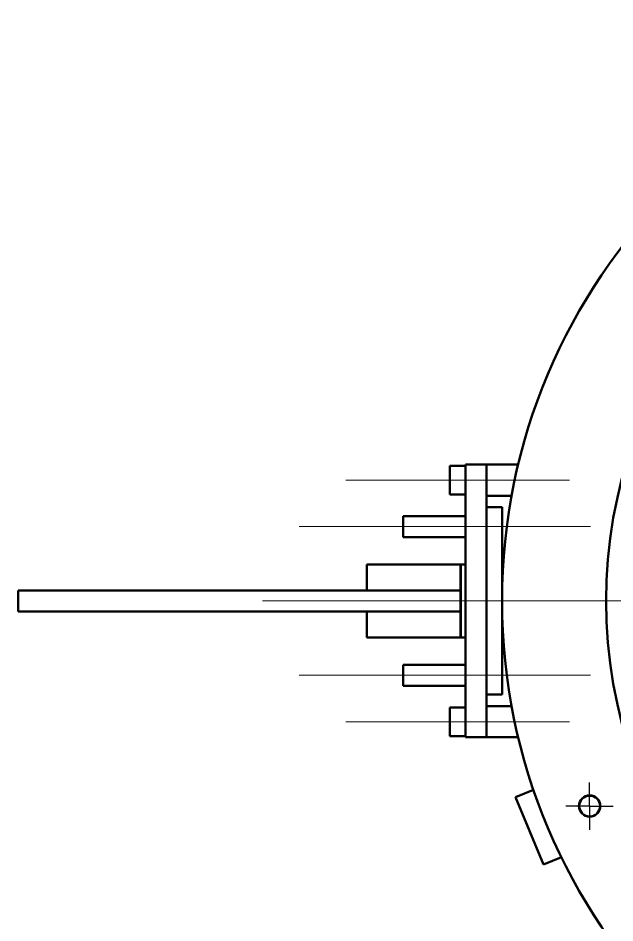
# Model space of a CAD drawing. Header units: millimetres. Extents: x 0 to 420, y 0 to 297.
# Drawn here: x 296.75 to 325.42, y 189.53 to 233 of the extents above; entities that cross this region are included whole.
import ezdxf

# ---------------------------------------------------------------- set-up
doc = ezdxf.new("R2010")
doc.units = ezdxf.units.MM
doc.linetypes.add('CENTERX2', pattern=[20.32, 12.7, -2.54, 2.54, -2.54])
doc.layers.add('9中心线层', color=1, linetype='Continuous')

# ---------------------------------------------------------------- blocks, each defined once
blk = doc.blocks.new('SW_CENTERMARKSYMBOL_136')
at = {"layer": '9中心线层', "color": 0}
for p, q in [((0, 0.625), (0, 1.1375)), ((0, 0), (0, 0.625)), ((-0.625, 0), (-1.1375, 0)), ((0, 0), (-0.625, 0)), ((0, 0), (0, -0.625)), ((0, 0), (0.625, 0)), ((0.625, 0), (1.1375, 0)), ((0, -0.625), (0, -1.1375))]:
    blk.add_line(p, q, dxfattribs=at)

msp = doc.modelspace()

# ---------------------------------------------------------------- linework, layer by layer
at = {"color": 7, "linetype": 'Continuous', "lineweight": 50}
for p, q in [((318.25, 211.488), (317.5, 211.488)), ((317.5, 211.488), (317.5, 210.8)), ((318.25, 198.45), (318.25, 211.55)), ((318.25, 211.55), (319.25, 211.55)), ((319.25, 198.45), (319.25, 211.55)), ((320.777, 211.55), (319.25, 211.55)), ((319.25, 211.55), (319.25, 210.05)), ((317.5, 210.8), (317.5, 210.113)), ((317.5, 210.113), (318.25, 210.113)), ((319.25, 210.05), (320.459, 210.05)), ((318.25, 209.07), (315.25, 209.07)), ((315.25, 208.57), (315.25, 209.07)), ((320, 209.5), (319.25, 209.5)), ((320, 209.5), (320, 200.5)), ((315.25, 208.07), (315.25, 208.57)), ((315.25, 208.07), (318.25, 208.07)), ((320.112, 207.5), (320, 207.5)), ((318, 206.75), (313.5, 206.75)), ((313.5, 206.75), (313.5, 205.5)), ((318, 206.75), (318, 205.5)), ((318.25, 206.75), (318.025, 206.75)), ((318.025, 205), (318.025, 206.75)), ((318.025, 206), (318, 206)), ((296.75, 205.5), (296.75, 204.5)), ((296.75, 205.5), (318, 205.5)), ((318, 205.5), (318, 204.5)), ((318.025, 203.25), (318.025, 205)), ((296.75, 204.5), (318, 204.5)), ((313.5, 204.5), (313.5, 203.25)), ((318, 204.5), (318, 203.25)), ((318, 204), (318.025, 204)), ((313.5, 203.25), (318, 203.25)), ((318.025, 203.25), (318.25, 203.25)), ((320, 202.5), (320.112, 202.5)), ((318.25, 201.93), (315.25, 201.93)), ((315.25, 201.43), (315.25, 201.93)), ((315.25, 200.93), (315.25, 201.43)), ((315.25, 200.93), (318.25, 200.93)), ((319.25, 200.5), (320, 200.5)), ((319.25, 199.95), (319.25, 198.45)), ((320.459, 199.95), (319.25, 199.95)), ((318.25, 199.887), (317.5, 199.887)), ((317.5, 199.887), (317.5, 199.2)), ((317.5, 199.2), (317.5, 198.512)), ((317.5, 198.512), (318.25, 198.512)), ((318.25, 198.45), (319.25, 198.45)), ((319.25, 198.45), (320.777, 198.45)), ((320.653, 195.567), (321.512, 195.923)), ((321.993, 192.333), (320.653, 195.567)), ((322.852, 192.689), (321.993, 192.333))]:
    msp.add_line(p, q, dxfattribs=at)
for centre, radius in [((348, 205), 28), ((324.21, 195.146), 0.512), ((324.21, 195.146), 0.5)]:
    msp.add_circle(centre, radius, dxfattribs=at)
msp.add_arc((348, 205), 23, 139.3637, 220.6363, dxfattribs=at)
at = {"layer": '9中心线层', "linetype": 'CENTERX2', "lineweight": 18, "ltscale": 2.5}
for p, q in [((323.25, 210.8), (312.5, 210.8)), ((310.25, 208.57), (324.25, 208.57)), ((308.5, 205), (318, 205)), ((318, 205), (338.75, 205)), ((310.25, 201.43), (324.25, 201.43)), ((323.25, 199.2), (312.5, 199.2))]:
    msp.add_line(p, q, dxfattribs=at)

# ---------------------------------------------------------------- block references
at = {"layer": '9中心线层'}
msp.add_blockref('SW_CENTERMARKSYMBOL_136', (324.21, 195.146), dxfattribs=at)

doc.saveas('drawing.dxf')
